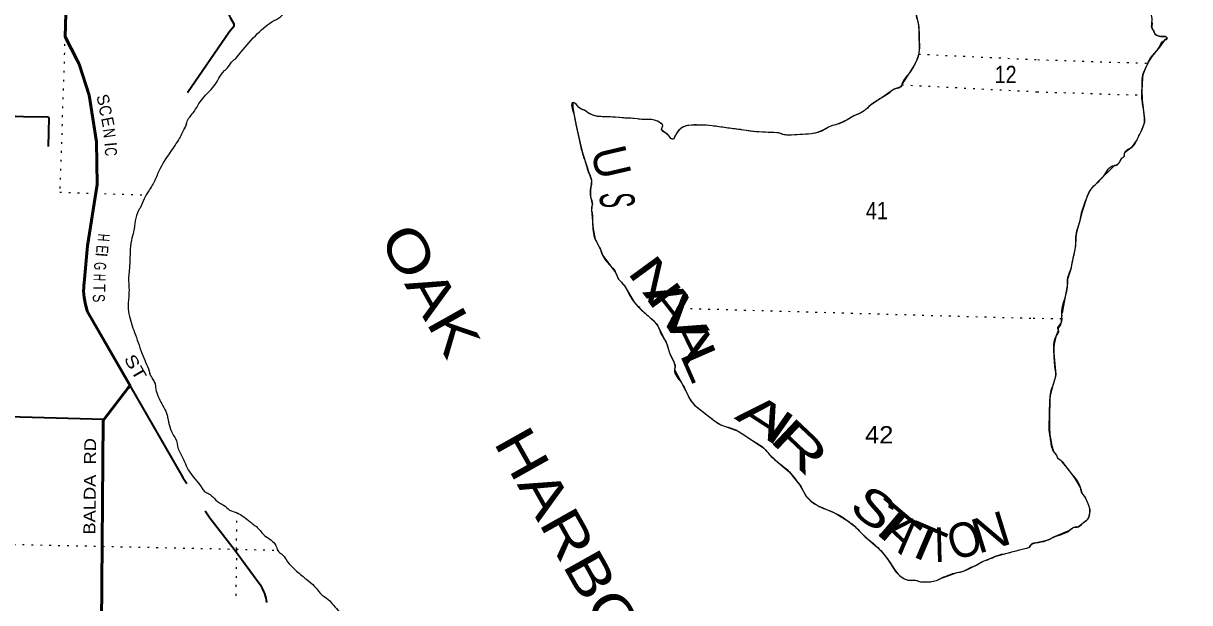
# Model space of a CAD drawing. Header units: feet. Extents: x -493433 to -244333, y 184684 to 373072.
# Drawn here: x -409103 to -397334, y 285431 to 291281 of the extents above; entities that cross this region are included whole.
import ezdxf
from ezdxf.enums import TextEntityAlignment as Align

# ---------------------------------------------------------------- set-up
doc = ezdxf.new("R2010")
doc.units = ezdxf.units.FT
doc.header["$LTSCALE"] = 60
doc.linetypes.add('DOT_DASHED', pattern=[7.7, 5, -1.2, 0.3, -1.2])
doc.linetypes.add('DOTTED', pattern=[1.5, 0.3, -1.2])
for name, color, linetype, lineweight in [('26', 7, 'Continuous', 40), ('27', 7, 'Continuous', 13), ('29', 7, 'Continuous', 25), ('39', 7, 'Continuous', 13), ('41', 7, 'Continuous', 13), ('44', 7, 'DOT_DASHED', 13), ('7', 7, 'DOTTED', 13)]:
    doc.layers.add(name, color=color, linetype=linetype, lineweight=lineweight)

msp = doc.modelspace()

# ---------------------------------------------------------------- linework, layer by layer
at = {"layer": '26'}
msp.add_lwpolyline([(-408314.15, 285210.98), (-408296.37, 287269.4), (-408043.8, 287599.21), (-408025.94, 287622.54), (-408041.22, 287649.21), (-408457.13, 288375.31), (-408457.75, 288377.08), (-408476.94, 288443.01), (-408489.14, 288510.58), (-408494.21, 288579.06), (-408493.23, 288610.77), (-408492.42, 288637), (-408490.29, 288660.77), (-408456.9, 289034.08), (-408357.87, 289651.76), (-408363.67, 290084.16), (-408439.18, 290555.97), (-408536.57, 290859.14), (-408541.9, 290875.74), (-408558.91, 290909.14), (-408679.12, 291145.23), (-408661.46, 291849.48)], dxfattribs=at)
at = {"layer": '29'}
msp.add_line((-408288.45, 287279.74), (-412567.37, 287398.98), dxfattribs=at)
for points in [[(-406571.39, 292611.5), (-406590.06, 291784.4), (-406597.19, 291727.32), (-406624.35, 291697.18), (-406734.33, 291612.3), (-407000.1, 291459.78), (-407009.02, 291450.87), (-407022.95, 291431.42), (-407028.63, 291381.3), (-407025.06, 291358.13), (-407014.37, 291338.5), (-406978.77, 291274.13), (-406978.71, 291249.32), (-407024.25, 291190.38), (-407447.78, 290577.45)], [(-409459.82, 290250.95), (-409308.17, 290247.24), (-409293.12, 290253.01), (-409289.55, 290254.79), (-409274.56, 290265.07), (-409221.38, 290322.6), (-409201.84, 290339.69), (-409180.44, 290343.26), (-409101.35, 290340.84), (-408857.57, 290337.52), (-408847.06, 290327.21), (-408851.61, 290038.13)], [(-408026.9, 287624.21), (-407493.94, 286693.77), (-407453.36, 286633.27)], [(-407267.91, 286356.76), (-407221.31, 286287.28), (-406975.94, 285969.77), (-406705.03, 285605.4)]]:
    msp.add_lwpolyline(points, dxfattribs=at)
msp.add_arc((-407049.45, 285389.97), 404.92, 5.84886, 32.34752, dxfattribs=at)
at = {"layer": '39'}
for p, q in [((-407793.64, 287684.86), (-407794.18, 287685.01)), ((-399050.02, 285963.86), (-398954.83, 285987.48))]:
    msp.add_line(p, q, dxfattribs=at)
for points in [[(-401095.85, 293391.41), (-401093.63, 293389.67), (-401030.87, 293329.36), (-400991.04, 293312.06), (-400949.44, 293286.64), (-400925.31, 293283.9), (-400881.87, 293252.39), (-400774.29, 293206.88), (-400752.6, 293190.11), (-400710.52, 293180.8), (-400668.91, 293155.38), (-400602.94, 293135.29), (-400555.41, 293105.67), (-400504.27, 293061.83), (-400467.52, 293008.34), (-400461.66, 293002.12), (-400424.99, 292946.63), (-400410, 292907.9), (-400394.08, 292832.86), (-400397.12, 292798.7), (-400411.7, 292783.01), (-400410.46, 292756.78), (-400398.07, 292766.48), (-400396.59, 292748.31), (-400381.19, 292723.67), (-400334.28, 292605.4), (-400319.42, 292562.65), (-400315.47, 292492), (-400294.94, 292368.47), (-400276.19, 292253.05), (-400274.41, 292244.94), (-400256.17, 292179.92), (-400261.16, 292147.82), (-400257.97, 292119.52), (-400276.59, 292103.95), (-400329.65, 292083.36), (-400399.13, 292053.19), (-400396.06, 292020.85), (-400395.73, 291964.43), (-400351.45, 291961.1), (-400294.9, 291963.44), (-400264.84, 291956.5), (-400249.14, 291941.93), (-400212.64, 291880.4), (-400200.15, 291825.62), (-400198.37, 291817.51), (-400178.13, 291752.42), (-400175.29, 291712.04), (-400164.4, 291671.41), (-400160.51, 291598.75), (-400119.59, 291482.68), (-400102.95, 291431.81), (-400094.67, 291371.11), (-400068.21, 291243.38), (-400063.62, 291126.37), (-400063.13, 291007.46), (-400096.9, 290889.58), (-400160.66, 290780.65), (-400236.69, 290666.04), (-400241.2, 290650.05), (-400337.42, 290602.54), (-400347.81, 290592.77), (-400446.64, 290525.18), (-400553.66, 290453.81), (-400617.88, 290397.28), (-400663.06, 290370.41), (-400726.38, 290344.08), (-400779.79, 290311.41), (-400904.48, 290256.68), (-400961.45, 290240.24), (-401025.07, 290203.85), (-401151.28, 290165.28), (-401266.51, 290156.62), (-401379.62, 290151.91), (-401425.91, 290155.3), (-401491.88, 290175.4), (-401499.95, 290175.64), (-401614.77, 290181.06), (-401741.61, 290188.86), (-401866.15, 290206.67), (-402010.84, 290225.07), (-402151.45, 290245.36), (-402282.33, 290253.28), (-402387.31, 290250.35), (-402438.18, 290235.74), (-402471.02, 290216.57), (-402523.45, 290149.62), (-402538.63, 290113.8)], [(-406958.45, 290924.05), (-406903.96, 290992.96), (-406739.12, 291177.49), (-406571.86, 291307.53), (-406489.51, 291363.52), (-406474.79, 291383.24), (-406400.45, 291441.49), (-406383.96, 291453.08), (-406348.8, 291482.27), (-406297.63, 291506.94), (-406227.38, 291563.3), (-406083.54, 291651.72), (-406040.56, 291672.61), (-405937.57, 291744.11), (-405779.33, 291842.18), (-405643.38, 291936.89), (-405594.16, 291963.63), (-405535.48, 291969.95), (-405526.57, 291988.6)], [(-398954.83, 285987.48), (-398933.56, 286016.94), (-398858.53, 286039.84), (-398757.21, 286066.32), (-398710.41, 286089.71), (-398549.87, 286157.5), (-398525.32, 286177.23), (-398488.7, 286194.75), (-398470.55, 286194.43), (-398417.56, 286225.78), (-398374.57, 286261.33), (-398372.44, 286262.82), (-398343.18, 286325.29), (-398342.31, 286373.64), (-398380.76, 286479.11), (-398384.65, 286487.25), (-398420.08, 286536.23), (-398433.32, 286584.83), (-398562.89, 286782.57), (-398634.01, 286866.44), (-398667.77, 286895.23), (-398675.48, 286915.52), (-398705, 286956.34), (-398737.12, 287077.83), (-398746.22, 287132.41), (-398749.64, 287279.61), (-398744.35, 287462.95), (-398739.09, 287531.39), (-398708.96, 287637.69), (-398685.16, 287728), (-398693.65, 287816.83), (-398695.37, 287832.98), (-398704.38, 288006.49), (-398682.16, 288121), (-398656.85, 288183.05), (-398662.68, 288195.24), (-398633.48, 288249.17), (-398623.76, 288341.72), (-398565.72, 288655.17), (-398567.09, 288691.48), (-398535.12, 288787.68), (-398513.12, 288890.1), (-398484.32, 289034.74), (-398483.42, 289085.11), (-398480.39, 289141.5), (-398435.02, 289310.04), (-398432.72, 289326.13), (-398383.46, 289486.53), (-398328.88, 289606.54), (-398203.55, 289735.41), (-398092.7, 289844.38), (-398082.62, 289844.2), (-398047.87, 289869.81), (-398031.24, 289897.75), (-398014.67, 289921.65), (-398000.45, 289927.45), (-397989.58, 289971.62), (-397919.98, 290028.87), (-397853.66, 290128.52), (-397792.7, 290266.56), (-397790.51, 290276.6), (-397789.64, 290324.96), (-397805.59, 290448.19), (-397817.15, 290591.5), (-397811.96, 290655.92), (-397810.52, 290736.52), (-397772.32, 290842.7), (-397720.14, 290940.57), (-397643.86, 291034.01), (-397590.09, 291107.67), (-397559.45, 291129.31), (-397571.27, 291145.64), (-397587.36, 291147.93), (-397627.69, 291148.62), (-397679.78, 291167.66), (-397699.22, 291208.31), (-397707.1, 291218.52), (-397712.98, 291228.7), (-397711.53, 291309.3), (-397726.33, 291384.14), (-397764.42, 291509.77), (-397753.62, 291549.9), (-397727.12, 291565.57), (-397643.98, 291590.34), (-397443.37, 291643.35), (-397354.11, 291672.05), (-397339.43, 291704.05), (-397356.27, 291776.9), (-397394.72, 291769.51), (-397548.54, 291739.89), (-397570.82, 291734.23), (-397722.62, 291704.58), (-397789.3, 291697.66), (-397837.97, 291682.37), (-397858.1, 291684.72), (-397896.23, 291695.46), (-397891.73, 291721.59)], [(-407478.84, 290215.62), (-407467.01, 290237.91), (-407462.68, 290247.85), (-407453.66, 290279.83), (-407390.26, 290376.69), (-407293.13, 290522.91), (-407180.58, 290644.51), (-407073.01, 290802.52), (-407046.03, 290827.92), (-406985.2, 290906.71), (-406958.45, 290924.05)], [(-402542.78, 290109.89), (-402568.8, 290116.71), (-402582.31, 290137.26), (-402633.51, 290179.08), (-402659.11, 290199.99), (-402651.51, 290252.16), (-402676.99, 290277.1), (-402750.73, 290307.5), (-402780.9, 290310.41), (-402847.53, 290308.35), (-402909.82, 290316.25), (-403032.65, 290323.93), (-403157.43, 290333.68), (-403296.43, 290339.82), (-403374.49, 290360.27), (-403416.1, 290385.69), (-403425.93, 290394.04), (-403487.63, 290422.07), (-403534.57, 290471.82), (-403554.54, 290478.47), (-403546.04, 290357.3), (-403521.66, 290227.62), (-403492.95, 290107.89), (-403464.53, 289978.08), (-403422.01, 289847.86), (-403401.88, 289778.75), (-403379.07, 289731.72), (-403368.23, 289689.09), (-403378.33, 289620.87), (-403379.07, 289528.21), (-403361.13, 289453.12), (-403370.75, 289401.02), (-403368.91, 289394.92), (-403358.52, 289269.68), (-403331.37, 289097.59), (-403287.41, 289015.69), (-403261.23, 288946.4), (-403183.78, 288837.31), (-403131.22, 288773.28), (-403099.06, 288701.8), (-403036.67, 288629.43), (-403007.99, 288576.18), (-402903.59, 288423.97), (-402797.57, 288326.12), (-402717.16, 288249.17), (-402695.94, 288216.3), (-402692.22, 288206.12), (-402639.03, 288095.73), (-402615.91, 288058.77), (-402586.49, 287963.19), (-402540.99, 287865.13), (-402526.48, 287810.29), (-402531.29, 287784.24), (-402460.67, 287649.15), (-402370.99, 287477.23), (-402265.15, 287373.34), (-402140.94, 287276.95), (-402065.79, 287226.37), (-402027.86, 287213.15), (-401878.26, 287156.32), (-401868.37, 287149.98), (-401696.2, 287038.07), (-401644.76, 287004.3), (-401588.11, 286942.17), (-401519.55, 286873.64), (-401423.02, 286796.22), (-401371.93, 286750.37), (-401315.53, 286680.19), (-401255.39, 286599.82), (-401213.39, 286519.98), (-401162.67, 286462.06), (-401093.5, 286413.66), (-400916.24, 286337.87), (-400783.49, 286257.36), (-400700.75, 286190.42), (-400612.65, 286101.16), (-400602.8, 286092.8), (-400480.91, 285986.42), (-400371.82, 285856.23), (-400288.76, 285732.86), (-400227.78, 285680.68), (-400159.92, 285656.5), (-400101.42, 285656.78), (-400047.42, 285641.07), (-400011.14, 285639.99), (-399889.69, 285654.52), (-399856.96, 285669.66), (-399679.53, 285734.91), (-399620.66, 285747.26), (-399518.33, 285796.61), (-399512.23, 285798.45), (-399407.71, 285853.77), (-399362.89, 285868.56), (-399287.24, 285902.58), (-399177.45, 285931.56), (-399050.02, 285963.86)], [(-407458.06, 290264.23), (-407462.68, 290247.85), (-407467.01, 290237.91), (-407478.84, 290215.62)], [(-407478.84, 290215.62), (-407537.53, 290104.99), (-407632.53, 289962.73), (-407747.47, 289760.6), (-407771.37, 289702.88), (-407837.25, 289589.98), (-407884.04, 289508.75), (-407925.15, 289415.26), (-407939.98, 289391.52), (-407990.77, 289175.41), (-408011.42, 289091.39), (-408025.09, 288970.9), (-408034.68, 288783.78), (-408040.69, 288717.47), (-408036.63, 288582.35), (-408037.48, 288554.16), (-408045.39, 288423.42), (-408032.31, 288320.27), (-407971.26, 288135.09), (-407896.8, 287925.34), (-407825.48, 287745.91), (-407825.31, 287745.37)], [(-407769.62, 287643.44), (-407793.52, 287685.04), (-407826.55, 287743.49)], [(-407771.32, 287643.58), (-407770.56, 287625.39), (-407724.61, 287474.92), (-407652.39, 287325.69), (-407641.73, 287277.02), (-407574.44, 287097.7), (-407568.63, 287089.47), (-407539.49, 286983.83), (-407512.84, 286930.65), (-407438.84, 286773.3), (-407297.22, 286583.73), (-407271.98, 286550.74), (-407230.2, 286531.36), (-407190.85, 286497.95), (-407124, 286439.56), (-407082.33, 286416.15), (-407021.29, 286365.98), (-406945.49, 286337.54), (-406815.05, 286247.02), (-406732.32, 286180.09), (-406654.1, 286097.18), (-406644.2, 286090.83), (-406548.26, 285993.29), (-406529.48, 285946.38), (-406497.89, 285923.29), (-406451.2, 285865.48), (-406383, 285784.88), (-406280.77, 285695.2), (-406202.01, 285630.39), (-406131.62, 285555.78), (-406104.36, 285522.73), (-406025.48, 285461.95), (-405972.74, 285403.97), (-405851.38, 285279.47), (-405784.41, 285225.1), (-405672.7, 285111.41)]]:
    msp.add_spline(points, degree=3, dxfattribs=at)
at = {"layer": '44'}
for points in [[(-400094.54, 291370.34), (-400071, 291264.42), (-400065.07, 291190.27), (-400062.96, 291013.14), (-400066.18, 290977.49), (-400072.98, 290948.13), (-400081.13, 290924.22), (-400104.63, 290875.06), (-400149.67, 290798.74), (-400235.03, 290668.64), (-400237.56, 290664.25), (-400239.64, 290652.82), (-400243.35, 290647.66), (-400250.12, 290641.6), (-400262.34, 290634.1), (-400269.75, 290630.77), (-400309.49, 290617.53), (-400322.34, 290612.19), (-400332.19, 290606.52), (-400346.41, 290593.82), (-400436.78, 290531.84), (-400558.42, 290450.42), (-400616.61, 290398.22), (-400651.24, 290376.5), (-400721.74, 290346.36), (-400782.31, 290310.12), (-400848.05, 290279.46), (-400906.32, 290255.99), (-400937.63, 290247.35), (-400962.54, 290239.81), (-400977.73, 290232.22), (-401017.44, 290207.45), (-401082.28, 290181.41), (-401114.26, 290171.92), (-401149.23, 290165.51), (-401237.17, 290158.3), (-401363.91, 290152.37), (-401391.65, 290151.98), (-401412.76, 290153.62), (-401426.83, 290155.44), (-401439.25, 290158.48), (-401477.81, 290173.02), (-401488.65, 290175.15), (-401498.69, 290175.59), (-401678.21, 290184.16), (-401730.33, 290187.79), (-401781.02, 290193.82), (-401862.62, 290206.2), (-402151.71, 290245.39), (-402210.09, 290250.47), (-402340.39, 290253.42), (-402400.2, 290248.32), (-402442.37, 290233.99), (-402466.91, 290219.92), (-402488.95, 290199.28), (-402509.43, 290173.47), (-402542.78, 290109.89), (-402555.7, 290113.28), (-402570.85, 290117.6), (-402581.47, 290136.49), (-402614.09, 290163.22), (-402662.27, 290204.75), (-402661.76, 290212.95), (-402649.58, 290244.79), (-402656.01, 290258.41), (-402676.52, 290276.82), (-402702.73, 290291.17), (-402734.71, 290303.76), (-402763.05, 290309.29), (-402799.79, 290309.86), (-402844.52, 290308.16), (-402910.36, 290316.29), (-403042.14, 290324.63), (-403179.17, 290335.06), (-403274.19, 290338.56), (-403309.39, 290341.13), (-403342.97, 290348.44), (-403373.12, 290359.66), (-403390.39, 290368.51), (-403410.35, 290381.57), (-403431.5, 290397.65), (-403444.37, 290403.89), (-403466.77, 290412.2), (-403485.01, 290420.48), (-403498.13, 290430.41), (-403524.9, 290461.92), (-403533.24, 290470.62), (-403541.91, 290477.2), (-403550.53, 290480.85)], [(-397711.26, 291288.11), (-397715.7, 291243.77), (-397711.37, 291225.02), (-397695.69, 291202.08), (-397691.91, 291191.36), (-397685.46, 291174.8), (-397677.45, 291165.58), (-397662.32, 291156.15), (-397646.24, 291151.09), (-397629.28, 291148.75), (-397579.55, 291147.45), (-397570.06, 291145.11), (-397562.54, 291138.73), (-397559.11, 291130.53), (-397562.46, 291125.7), (-397587.56, 291110.39), (-397638.39, 291041.13), (-397716.41, 290945.62), (-397740.16, 290908.93), (-397776.29, 290834.18), (-397793.99, 290794.98), (-397806.05, 290759.77), (-397811.16, 290730.27), (-397811.69, 290661.61), (-397817, 290600.7), (-397812.05, 290509.04), (-397791.38, 290340.83)], [(-403550.53, 290480.85), (-403556.52, 290466.37), (-403558.64, 290432.42), (-403537.89, 290310.93), (-403484.85, 290070.7), (-403458.43, 289964.03), (-403390.39, 289754.12), (-403368.31, 289693.5), (-403379.48, 289597.32), (-403379.3, 289532.9), (-403361.38, 289455.4), (-403369.01, 289395.55), (-403351.49, 289206.24), (-403331.95, 289099.66), (-403280.1, 288996.04), (-403254.48, 288935.2), (-403126.6, 288766.18), (-403096.31, 288697.8), (-403040.64, 288635.43), (-402938.17, 288464.3), (-402901.7, 288422.11), (-402729.98, 288261.82), (-402699.09, 288222.99), (-402613.05, 288052.33), (-402583.03, 287954.83), (-402539.72, 287861.9), (-402526.77, 287811.97), (-402532.24, 287788.66), (-402527.72, 287777.38), (-402475.3, 287677.13), (-402367.1, 287470.29), (-402329.14, 287425.32), (-402127.09, 287266.42), (-402062.99, 287225.19), (-401889.33, 287162.46), (-401786.29, 287096.63), (-401630.59, 286992.4), (-401569.05, 286922.45), (-401483.31, 286843.51), (-401374.51, 286753.15), (-401267.26, 286616.21), (-401202.42, 286504.5), (-401154.06, 286454.64), (-401081.24, 286407.48), (-400909.49, 286334.25), (-400788.76, 286261.1), (-400719.9, 286207.55), (-400610.57, 286099.38), (-400485.65, 285990.71), (-400441.89, 285945.96), (-400412.74, 285909.95), (-400358.74, 285838.37), (-400311.54, 285764.96), (-400275.4, 285717.51), (-400243.39, 285690.72), (-400223.11, 285677.97), (-400198.25, 285666.43), (-400163.51, 285657.1), (-400145.35, 285655.69), (-400108.24, 285657.51), (-400089.3, 285653.82), (-400049.73, 285641.38), (-400026.89, 285639.79), (-400000.36, 285640.37), (-399939.58, 285644.03), (-399903.99, 285650.4), (-399886.9, 285655.5), (-399854.07, 285670.81), (-399679.85, 285734.81), (-399615.85, 285748.95), (-399583.53, 285763.74), (-399489.15, 285809.42), (-399424.54, 285846.21), (-399346.34, 285875.88), (-399309.09, 285894.43), (-399114.77, 285947.31), (-398957.4, 285986.83)], [(-397791.38, 290340.83), (-397788.96, 290315.54), (-397790.05, 290281.29), (-397815.87, 290206.28), (-397866.82, 290105.3), (-397922.27, 290026), (-397930.97, 290017.03), (-397940.47, 290009.2), (-397977.27, 289983.08), (-397988.69, 289972.6), (-397991.26, 289969.36), (-397993.36, 289964.42), (-397994.48, 289958.39), (-397996.36, 289935.57), (-398000.45, 289927.45), (-398003.17, 289925.73), (-398012.66, 289923.31), (-398016.7, 289918.92), (-398026.14, 289905.53), (-398031.14, 289897.91), (-398047.15, 289870.87), (-398052.48, 289864.08), (-398061.02, 289856.52), (-398066.91, 289852.54), (-398070.18, 289850.6), (-398082.69, 289844.17), (-398084.27, 289843.87), (-398090.48, 289845.12), (-398092.02, 289844.84), (-398126.48, 289812.28), (-398237.02, 289702.06), (-398308.41, 289629.4), (-398335.63, 289598.13), (-398350.57, 289574), (-398366.74, 289535.8), (-398419.17, 289378.73), (-398434.69, 289311.92), (-398472.99, 289181.91), (-398479.48, 289149.17), (-398482.22, 289116.66), (-398484.24, 289035.33), (-398534.84, 288788.96), (-398562.71, 288708.33), (-398567.68, 288686.61), (-398566.42, 288650.38), (-398625.1, 288332.33), (-398632.98, 288252.91), (-398637.86, 288236.52), (-398654.9, 288211.7), (-398661.89, 288198.22), (-398661.75, 288191.83), (-398656.77, 288184.2), (-398677, 288136.28), (-398683.28, 288116.47), (-398701.33, 288040.86), (-398704.31, 288011.16), (-398703.64, 287954.9), (-398695.82, 287837.31), (-398685.04, 287733.48), (-398689.54, 287699.33), (-398709.44, 287635.97), (-398738.2, 287535.32), (-398741.14, 287520.23), (-398743.58, 287489.74), (-398749.38, 287294.85), (-398749.48, 287200.76), (-398745.77, 287127.28), (-398745.66, 287126.7)], [(-398745.66, 287126.69), (-398743.01, 287107.95), (-398732.23, 287053.75), (-398723.11, 287014.82), (-398706.47, 286960.36), (-398700.03, 286946.73), (-398680.08, 286922.43), (-398676.31, 286916.93), (-398674, 286912.23), (-398669.09, 286897.18), (-398663.07, 286890.14), (-398639.57, 286871.79), (-398631.39, 286863.54), (-398605.25, 286834.02), (-398568.24, 286789.41), (-398505.56, 286703.4), (-398474.87, 286656.01), (-398448.54, 286611.94), (-398430.29, 286577.76), (-398422.95, 286542.96), (-398414.76, 286527.66), (-398395.47, 286503.43), (-398383.67, 286485.34), (-398377.75, 286472.15), (-398355.96, 286416.21), (-398341.59, 286370.93), (-398339.75, 286350.61), (-398346.46, 286311.32), (-398352.46, 286292.83), (-398362.03, 286274.77), (-398371.93, 286263.29), (-398421.02, 286223.11), (-398440.28, 286209.98), (-398463.4, 286197.6), (-398471.72, 286194.04), (-398483.69, 286195.11), (-398489.73, 286194.41), (-398502.94, 286189.33), (-398525.7, 286176.97), (-398546.4, 286159.49), (-398563.01, 286151.19), (-398706.2, 286091.65), (-398751.27, 286068.61), (-398779.95, 286059.23), (-398819.17, 286049.49), (-398852.79, 286041.37), (-398865.09, 286038.33), (-398908.53, 286032), (-398918.51, 286028.68), (-398925.96, 286024.49), (-398931.62, 286019.38), (-398954.83, 285987.48)]]:
    msp.add_lwpolyline(points, dxfattribs=at)
at = {"layer": '7'}
for p, q in [((-400067.75, 290969.28), (-398866.71, 290913.49)), ((-398866.71, 290913.49), (-397756.4, 290876.92)), ((-400238.5, 290659.6), (-398872.51, 290589.39)), ((-398872.51, 290589.39), (-397815.75, 290555.26)), ((-408735.13, 289575.5), (-407862.46, 289546.36)), ((-402897.43, 288417.99), (-402819.08, 288415.3)), ((-402371.61, 288400.85), (-398913.42, 288302.38)), ((-398913.42, 288302.38), (-398628.36, 288300.44)), ((-406951.21, 285969.98), (-406949.12, 286339.57)), ((-412260.57, 286084.52), (-406948.31, 285970.9)), ((-406951.35, 285969.44), (-406960.86, 285447.99)), ((-406952.46, 285969.99), (-406536.89, 285961.11))]:
    msp.add_line(p, q, dxfattribs=at)
msp.add_lwpolyline([(-408535.21, 295686.14), (-408677.23, 291340.93), (-408735.1, 289570.54)], dxfattribs=at)

# ---------------------------------------------------------------- texts
at = {"layer": '27'}
for s, rotation, p in [('S', 286.82, (-408369.23, 290543.24)), ('I', 275.109, (-408283.64, 290075.76)), ('I', 85.669, (-408255.57, 288916.63))]:
    msp.add_text(s, height=121, rotation=rotation, dxfattribs=at).set_placement(p)
for s, height, rotation, width, p in [('C', 121, 283.946, 0.9, (-408346.19, 290435.7)), ('E', 121, 281.361, 0.9, (-408319, 290320.67)), ('N', 121, 278.3, 0.8, (-408302.32, 290209.92)), ('C', 121, 275.109, 0.75, (-408283.56, 290022.25)), ('H', 121, 85.869, 0.65, (-408234.52, 289074.16)), ('E', 121, 265.869, 0.75, (-408363.27, 289043.84)), ('G', 121, 266.669, 0.65, (-408386.07, 288871.95)), ('H', 121, 88.869, 0.6, (-408271.83, 288677.86)), ('T', 121, 269.679, 0.8, (-408396.04, 288647.21)), ('S', 121, 272.66, 0.75, (-408403.43, 288542.95)), ('ST', 121, 299.804, 1.3, (-408091.51, 287895.33)), ('BALDA  RD', 120, 89.505, 1.15, (-408376.32, 286117.63))]:
    msp.add_text(s, height=height, rotation=rotation, dxfattribs=dict(at, width=width)).set_placement(p)
at = {"layer": '41', "width": 1.25}
msp.add_text('OAK     HARBOR', height=403.2, rotation=299.312, dxfattribs=at).set_placement((-405519.65, 289108.02))
at = {"layer": '44'}
for s, rotation, width, p in [('U', 283.198, 0.95, (-403340.61, 289838.29)), ('S', 272.023, 0.5, (-403284.95, 289488.77)), ('N', 306.172, 1.5, (-402868.47, 288565.39)), ('A', 307.945, 1.7, (-402696.94, 288353.85)), ('V', 302.611, 1.5, (-402594.11, 288187.87)), ('A', 296.207, 1.4, (-402506.06, 288015.31)), ('L', 293.577, 1.35, (-402414.45, 287782.28)), ('A', 326.98, 1.55, (-401735.17, 287162.47)), ('I', 324.973, 1.45, (-401566.53, 287054.83)), ('R', 316.6, 1.65, (-401385.25, 286879.76)), ('S', 322.85, 1.3, (-400624.28, 286246.04)), ('T', 319.678, 1.85, (-400441.61, 286078.42)), ('N', 17.191, 1.1, (-399290.4, 285976.79)), ('T', 336.78, 1.35, (-400071.47, 285872.54)), ('O', 17.772, 0.9, (-399554.44, 285900.99)), ('I', 1.45, 0.85, (-399854.72, 285842.12))]:
    msp.add_text(s, height=350, rotation=rotation, dxfattribs=dict(at, width=width)).set_placement(p, align=Align.CENTER)
msp.add_text('A', height=350, rotation=316.458, dxfattribs=at).set_placement((-400356.88, 286015.58), align=Align.CENTER)
at = {"layer": '7'}
for s, width, p in [('12', 0.85, (-399301.56, 290676.44)), ('41', 0.85, (-400600.48, 289302.76)), ('42', 1.1, (-400609.59, 287038.32))]:
    msp.add_text(s, height=175, dxfattribs=dict(at, width=width)).set_placement(p)

doc.saveas('drawing.dxf')
